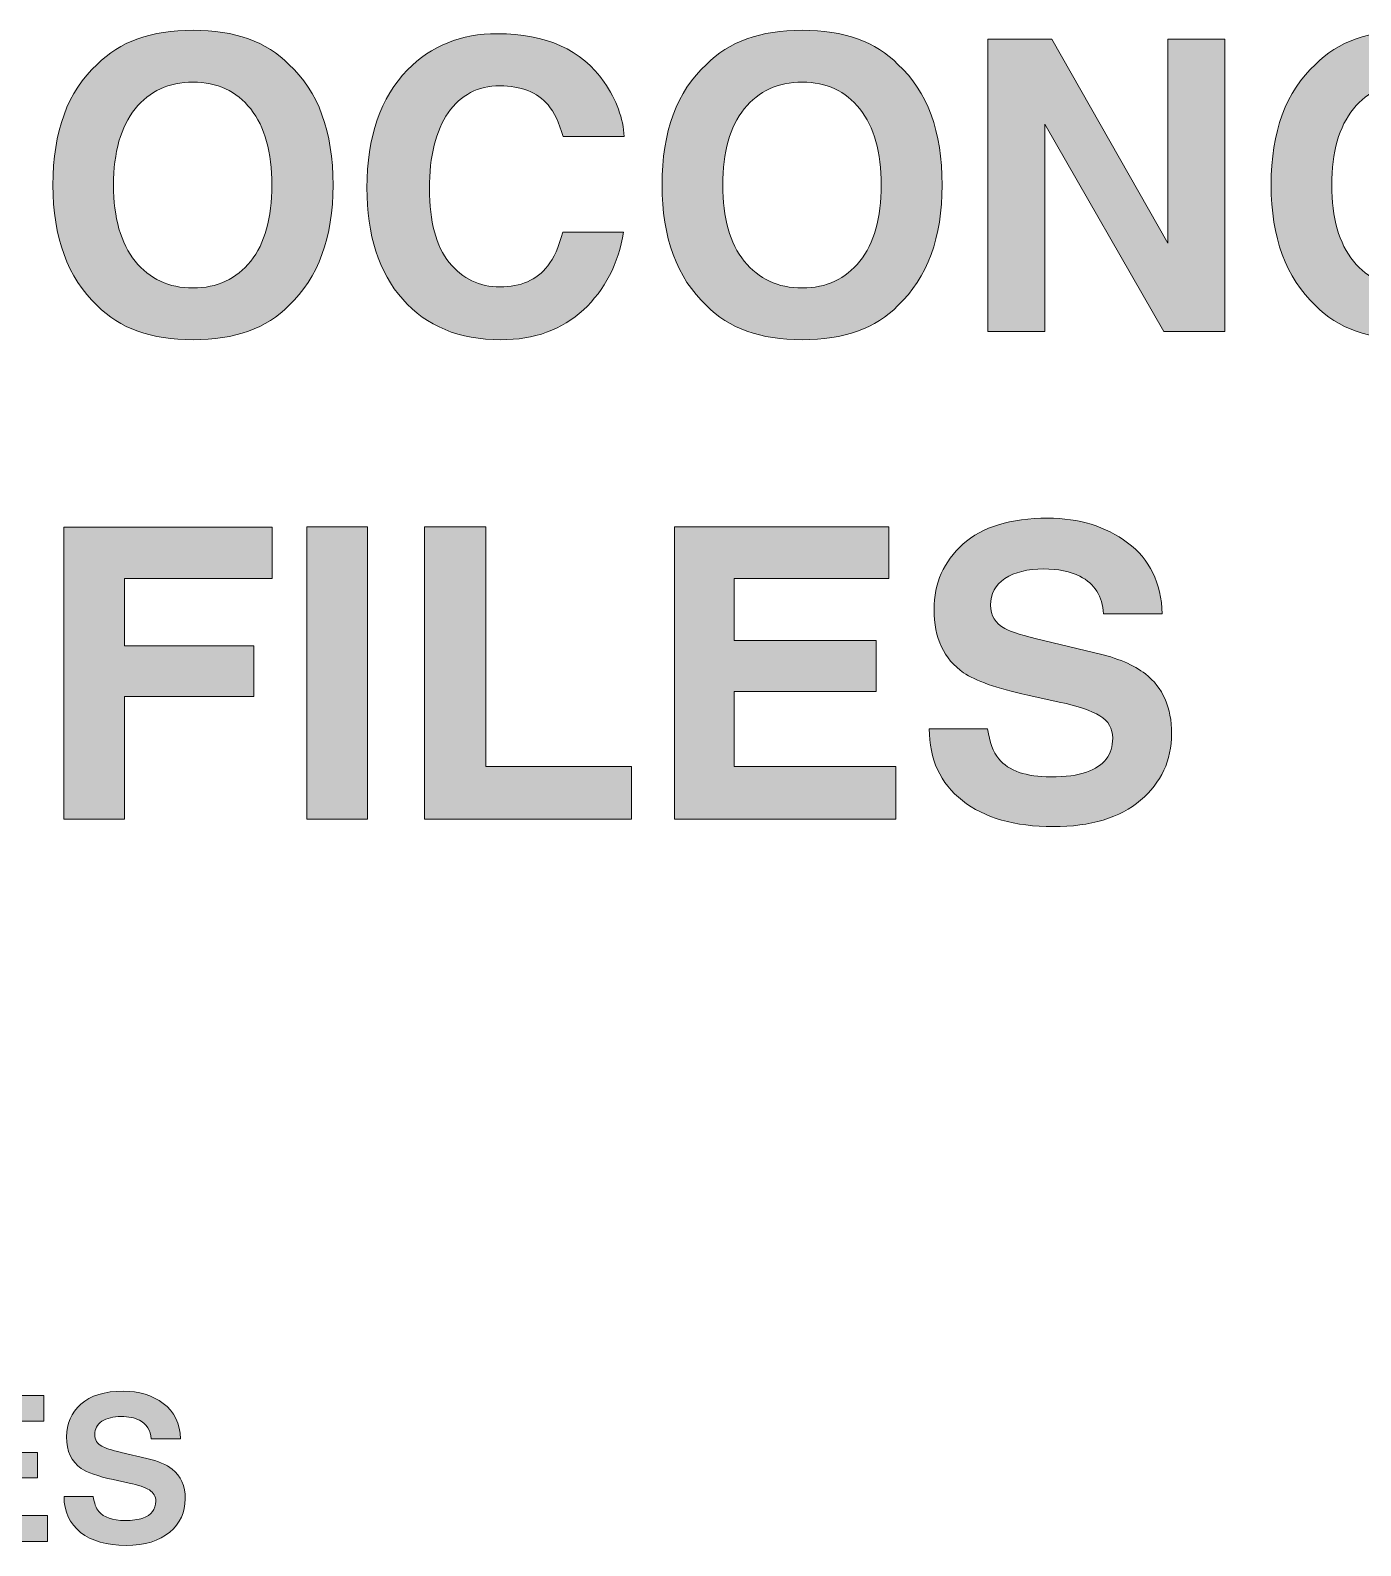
# Model space of a CAD drawing. Header units: millimetres. Extents: x 5 to 208, y 122 to 281.
# Drawn here: x 27 to 54.74, y 249.27 to 280.86 of the extents above; entities that cross this region are included whole.
import ezdxf

# ---------------------------------------------------------------- set-up
doc = ezdxf.new("R2010")
doc.units = ezdxf.units.MM
doc.header["$MEASUREMENT"] = 0
doc.layers.get('0').update_dxf_attribs({"lineweight": 0})

# ---------------------------------------------------------------- blocks, each defined once
blk = doc.blocks.new('Block_3')
h = blk.add_hatch(color=7)
h.dxf.hatch_style = 2
edge = h.paths.add_edge_path()
edge.add_spline(control_points=[(8.238, 250.701), (8.238, 250.701), (8.238, 249.889), (8.238, 249.889), (8.238, 249.889), (8.978, 249.889), (8.978, 249.889), (9.11, 249.889), (9.213, 249.907), (9.286, 249.942), (9.42, 250.009), (9.486, 250.135), (9.486, 250.323), (9.486, 250.481), (9.422, 250.59), (9.292, 250.649), (9.22, 250.682), (9.119, 250.7), (8.988, 250.701), (8.988, 250.701), (8.238, 250.701), (8.238, 250.701)], knot_values=[0, 0, 0, 0, 1, 1, 1, 2, 2, 2, 3, 3, 3, 4, 4, 4, 5, 5, 5, 6, 6, 6, 7, 7, 7, 7], degree=3, periodic=0)
edge = h.paths.add_edge_path()
edge.add_spline(control_points=[(8.238, 251.877), (8.238, 251.877), (8.238, 251.205), (8.238, 251.205), (8.238, 251.205), (8.978, 251.205), (8.978, 251.205), (9.111, 251.205), (9.218, 251.23), (9.301, 251.281), (9.383, 251.331), (9.424, 251.42), (9.424, 251.548), (9.424, 251.69), (9.37, 251.784), (9.261, 251.83), (9.167, 251.861), (9.047, 251.877), (8.901, 251.877), (8.901, 251.877), (8.238, 251.877), (8.238, 251.877)], knot_values=[0, 0, 0, 0, 1, 1, 1, 2, 2, 2, 3, 3, 3, 4, 4, 4, 5, 5, 5, 6, 6, 6, 7, 7, 7, 7], degree=3, periodic=0)
edge = h.paths.add_edge_path()
edge.add_spline(control_points=[(9.892, 252.082), (9.985, 251.952), (10.032, 251.797), (10.032, 251.617), (10.032, 251.431), (9.985, 251.281), (9.891, 251.168), (9.839, 251.105), (9.761, 251.047), (9.659, 250.994), (9.814, 250.938), (9.932, 250.848), (10.011, 250.726), (10.09, 250.603), (10.129, 250.454), (10.129, 250.279), (10.129, 250.099), (10.084, 249.937), (9.994, 249.794), (9.936, 249.698), (9.864, 249.619), (9.778, 249.554), (9.681, 249.479), (9.566, 249.428), (9.434, 249.401), (9.301, 249.373), (9.158, 249.359), (9.003, 249.359), (9.003, 249.359), (7.63, 249.359), (7.63, 249.359), (7.63, 249.359), (7.63, 252.406), (7.63, 252.406), (7.63, 252.406), (9.103, 252.406), (9.103, 252.406), (9.474, 252.401), (9.737, 252.293), (9.892, 252.082)], knot_values=[0, 0, 0, 0, 1, 1, 1, 2, 2, 2, 3, 3, 3, 4, 4, 4, 5, 5, 5, 6, 6, 6, 7, 7, 7, 8, 8, 8, 9, 9, 9, 10, 10, 10, 11, 11, 11, 12, 12, 12, 13, 13, 13, 13], degree=3, periodic=0)
h = blk.add_hatch(color=7)
h.dxf.hatch_style = 2
edge = h.paths.add_edge_path()
edge.add_spline(control_points=[(12.625, 250.093), (12.773, 250.279), (12.847, 250.544), (12.847, 250.887), (12.847, 251.229), (12.773, 251.493), (12.625, 251.68), (12.477, 251.866), (12.277, 251.96), (12.025, 251.96), (11.773, 251.96), (11.571, 251.867), (11.421, 251.681), (11.271, 251.495), (11.196, 251.23), (11.196, 250.887), (11.196, 250.544), (11.271, 250.279), (11.421, 250.093), (11.571, 249.907), (11.773, 249.814), (12.025, 249.814), (12.277, 249.814), (12.477, 249.907), (12.625, 250.093)], knot_values=[0, 0, 0, 0, 1, 1, 1, 2, 2, 2, 3, 3, 3, 4, 4, 4, 5, 5, 5, 6, 6, 6, 7, 7, 7, 8, 8, 8, 8], degree=3, periodic=0)
edge = h.paths.add_edge_path()
edge.add_spline(control_points=[(13.023, 249.63), (12.793, 249.393), (12.46, 249.275), (12.025, 249.275), (11.589, 249.275), (11.257, 249.393), (11.026, 249.63), (10.718, 249.921), (10.563, 250.34), (10.563, 250.887), (10.563, 251.445), (10.718, 251.864), (11.026, 252.144), (11.257, 252.381), (11.589, 252.499), (12.025, 252.499), (12.46, 252.499), (12.793, 252.381), (13.023, 252.144), (13.33, 251.864), (13.484, 251.445), (13.484, 250.887), (13.484, 250.34), (13.33, 249.921), (13.023, 249.63)], knot_values=[0, 0, 0, 0, 1, 1, 1, 2, 2, 2, 3, 3, 3, 4, 4, 4, 5, 5, 5, 6, 6, 6, 7, 7, 7, 8, 8, 8, 8], degree=3, periodic=0)
h = blk.add_hatch(color=7)
h.dxf.hatch_style = 2
edge = h.paths.add_edge_path()
edge.add_spline(control_points=[(14.457, 249.359), (14.457, 249.359), (13.717, 249.359), (13.717, 249.359), (13.717, 249.359), (14.696, 250.912), (14.696, 250.912), (14.696, 250.912), (13.764, 252.406), (13.764, 252.406), (13.764, 252.406), (14.525, 252.406), (14.525, 252.406), (14.525, 252.406), (15.068, 251.414), (15.068, 251.414), (15.068, 251.414), (15.627, 252.406), (15.627, 252.406), (15.627, 252.406), (16.362, 252.406), (16.362, 252.406), (16.362, 252.406), (15.43, 250.937), (15.43, 250.937), (15.43, 250.937), (16.42, 249.359), (16.42, 249.359), (16.42, 249.359), (15.647, 249.359), (15.647, 249.359), (15.647, 249.359), (15.068, 250.398), (15.068, 250.398), (15.068, 250.398), (14.457, 249.359), (14.457, 249.359)], knot_values=[0, 0, 0, 0, 1, 1, 1, 2, 2, 2, 3, 3, 3, 4, 4, 4, 5, 5, 5, 6, 6, 6, 7, 7, 7, 8, 8, 8, 9, 9, 9, 10, 10, 10, 11, 11, 11, 12, 12, 12, 12], degree=3, periodic=0)
h = blk.add_hatch(color=7)
h.dxf.hatch_style = 2
edge = h.paths.add_edge_path()
edge.add_spline(control_points=[(18.429, 250.3), (18.448, 250.161), (18.487, 250.057), (18.545, 249.988), (18.65, 249.862), (18.831, 249.8), (19.087, 249.8), (19.24, 249.8), (19.365, 249.816), (19.46, 249.849), (19.642, 249.913), (19.733, 250.031), (19.733, 250.203), (19.733, 250.303), (19.688, 250.381), (19.599, 250.436), (19.51, 250.49), (19.37, 250.538), (19.176, 250.579), (19.176, 250.579), (18.847, 250.651), (18.847, 250.651), (18.522, 250.723), (18.3, 250.801), (18.178, 250.885), (17.973, 251.026), (17.87, 251.245), (17.87, 251.544), (17.87, 251.817), (17.971, 252.044), (18.172, 252.224), (18.373, 252.405), (18.668, 252.495), (19.057, 252.495), (19.382, 252.495), (19.659, 252.41), (19.889, 252.24), (20.118, 252.07), (20.238, 251.823), (20.25, 251.499), (20.25, 251.499), (19.638, 251.499), (19.638, 251.499), (19.626, 251.682), (19.545, 251.812), (19.392, 251.89), (19.29, 251.941), (19.164, 251.966), (19.013, 251.966), (18.845, 251.966), (18.71, 251.933), (18.61, 251.867), (18.51, 251.801), (18.46, 251.708), (18.46, 251.59), (18.46, 251.481), (18.509, 251.4), (18.608, 251.346), (18.671, 251.31), (18.806, 251.268), (19.013, 251.22), (19.013, 251.22), (19.547, 251.094), (19.547, 251.094), (19.782, 251.039), (19.957, 250.965), (20.074, 250.873), (20.256, 250.729), (20.347, 250.522), (20.347, 250.25), (20.347, 249.972), (20.239, 249.741), (20.024, 249.557), (19.809, 249.373), (19.505, 249.281), (19.112, 249.281), (18.711, 249.281), (18.395, 249.372), (18.165, 249.553), (17.936, 249.734), (17.821, 249.983), (17.821, 250.3), (17.821, 250.3), (18.429, 250.3), (18.429, 250.3)], knot_values=[0, 0, 0, 0, 1, 1, 1, 2, 2, 2, 3, 3, 3, 4, 4, 4, 5, 5, 5, 6, 6, 6, 7, 7, 7, 8, 8, 8, 9, 9, 9, 10, 10, 10, 11, 11, 11, 12, 12, 12, 13, 13, 13, 14, 14, 14, 15, 15, 15, 16, 16, 16, 17, 17, 17, 18, 18, 18, 19, 19, 19, 20, 20, 20, 21, 21, 21, 22, 22, 22, 23, 23, 23, 24, 24, 24, 25, 25, 25, 26, 26, 26, 27, 27, 27, 28, 28, 28, 28], degree=3, periodic=0)
h = blk.add_hatch(color=7)
h.dxf.hatch_style = 2
edge = h.paths.add_edge_path()
edge.add_spline(control_points=[(21.374, 249.359), (21.374, 249.359), (20.742, 249.359), (20.742, 249.359), (20.742, 249.359), (20.742, 252.406), (20.742, 252.406), (20.742, 252.406), (21.374, 252.406), (21.374, 252.406), (21.374, 252.406), (21.374, 249.359), (21.374, 249.359)], knot_values=[0, 0, 0, 0, 1, 1, 1, 2, 2, 2, 3, 3, 3, 4, 4, 4, 4], degree=3, periodic=0)
h = blk.add_hatch(color=7)
h.dxf.hatch_style = 2
edge = h.paths.add_edge_path()
edge.add_spline(control_points=[(22.587, 251.877), (22.587, 251.877), (22.587, 249.889), (22.587, 249.889), (22.587, 249.889), (23.175, 249.889), (23.175, 249.889), (23.476, 249.889), (23.686, 250.037), (23.805, 250.333), (23.87, 250.496), (23.902, 250.689), (23.902, 250.914), (23.902, 251.224), (23.853, 251.462), (23.756, 251.628), (23.659, 251.794), (23.465, 251.877), (23.175, 251.877), (23.175, 251.877), (22.587, 251.877), (22.587, 251.877)], knot_values=[0, 0, 0, 0, 1, 1, 1, 2, 2, 2, 3, 3, 3, 4, 4, 4, 5, 5, 5, 6, 6, 6, 7, 7, 7, 7], degree=3, periodic=0)
edge = h.paths.add_edge_path()
edge.add_spline(control_points=[(23.755, 252.34), (23.968, 252.27), (24.142, 252.141), (24.274, 251.954), (24.38, 251.802), (24.452, 251.638), (24.491, 251.462), (24.53, 251.285), (24.549, 251.117), (24.549, 250.957), (24.549, 250.552), (24.468, 250.209), (24.305, 249.928), (24.084, 249.549), (23.744, 249.359), (23.283, 249.359), (23.283, 249.359), (21.969, 249.359), (21.969, 249.359), (21.969, 249.359), (21.969, 252.406), (21.969, 252.406), (21.969, 252.406), (23.283, 252.406), (23.283, 252.406), (23.472, 252.404), (23.629, 252.381), (23.755, 252.34)], knot_values=[0, 0, 0, 0, 1, 1, 1, 2, 2, 2, 3, 3, 3, 4, 4, 4, 5, 5, 5, 6, 6, 6, 7, 7, 7, 8, 8, 8, 9, 9, 9, 9], degree=3, periodic=0)
h = blk.add_hatch(color=7)
h.dxf.hatch_style = 2
edge = h.paths.add_edge_path()
edge.add_spline(control_points=[(27.28, 251.867), (27.28, 251.867), (25.667, 251.867), (25.667, 251.867), (25.667, 251.867), (25.667, 251.22), (25.667, 251.22), (25.667, 251.22), (27.147, 251.22), (27.147, 251.22), (27.147, 251.22), (27.147, 250.691), (27.147, 250.691), (27.147, 250.691), (25.667, 250.691), (25.667, 250.691), (25.667, 250.691), (25.667, 249.907), (25.667, 249.907), (25.667, 249.907), (27.354, 249.907), (27.354, 249.907), (27.354, 249.907), (27.354, 249.359), (27.354, 249.359), (27.354, 249.359), (25.045, 249.359), (25.045, 249.359), (25.045, 249.359), (25.045, 252.406), (25.045, 252.406), (25.045, 252.406), (27.28, 252.406), (27.28, 252.406), (27.28, 252.406), (27.28, 251.867), (27.28, 251.867)], knot_values=[0, 0, 0, 0, 1, 1, 1, 2, 2, 2, 3, 3, 3, 4, 4, 4, 5, 5, 5, 6, 6, 6, 7, 7, 7, 8, 8, 8, 9, 9, 9, 10, 10, 10, 11, 11, 11, 12, 12, 12, 12], degree=3, periodic=0)
h = blk.add_hatch(color=7)
h.dxf.hatch_style = 2
edge = h.paths.add_edge_path()
edge.add_spline(control_points=[(28.309, 250.3), (28.329, 250.161), (28.367, 250.057), (28.425, 249.988), (28.531, 249.862), (28.711, 249.8), (28.968, 249.8), (29.121, 249.8), (29.245, 249.816), (29.341, 249.849), (29.523, 249.913), (29.613, 250.031), (29.613, 250.203), (29.613, 250.303), (29.569, 250.381), (29.48, 250.436), (29.391, 250.49), (29.25, 250.538), (29.057, 250.579), (29.057, 250.579), (28.727, 250.651), (28.727, 250.651), (28.403, 250.723), (28.18, 250.801), (28.059, 250.885), (27.854, 251.026), (27.751, 251.245), (27.751, 251.544), (27.751, 251.817), (27.851, 252.044), (28.052, 252.224), (28.253, 252.405), (28.548, 252.495), (28.937, 252.495), (29.262, 252.495), (29.54, 252.41), (29.769, 252.24), (29.999, 252.07), (30.119, 251.823), (30.13, 251.499), (30.13, 251.499), (29.518, 251.499), (29.518, 251.499), (29.507, 251.682), (29.425, 251.812), (29.272, 251.89), (29.171, 251.941), (29.044, 251.966), (28.893, 251.966), (28.725, 251.966), (28.591, 251.933), (28.49, 251.867), (28.39, 251.801), (28.34, 251.708), (28.34, 251.59), (28.34, 251.481), (28.389, 251.4), (28.488, 251.346), (28.552, 251.31), (28.687, 251.268), (28.893, 251.22), (28.893, 251.22), (29.428, 251.094), (29.428, 251.094), (29.662, 251.039), (29.838, 250.965), (29.955, 250.873), (30.136, 250.729), (30.227, 250.522), (30.227, 250.25), (30.227, 249.972), (30.12, 249.741), (29.904, 249.557), (29.689, 249.373), (29.385, 249.281), (28.993, 249.281), (28.591, 249.281), (28.276, 249.372), (28.046, 249.553), (27.816, 249.734), (27.701, 249.983), (27.701, 250.3), (27.701, 250.3), (28.309, 250.3), (28.309, 250.3)], knot_values=[0, 0, 0, 0, 1, 1, 1, 2, 2, 2, 3, 3, 3, 4, 4, 4, 5, 5, 5, 6, 6, 6, 7, 7, 7, 8, 8, 8, 9, 9, 9, 10, 10, 10, 11, 11, 11, 12, 12, 12, 13, 13, 13, 14, 14, 14, 15, 15, 15, 16, 16, 16, 17, 17, 17, 18, 18, 18, 19, 19, 19, 20, 20, 20, 21, 21, 21, 22, 22, 22, 23, 23, 23, 24, 24, 24, 25, 25, 25, 26, 26, 26, 27, 27, 27, 28, 28, 28, 28], degree=3, periodic=0)
for points, knots in [([(9.892, 252.082), (9.985, 251.952), (10.032, 251.797), (10.032, 251.617), (10.032, 251.431), (9.985, 251.281), (9.891, 251.168), (9.839, 251.105), (9.761, 251.047), (9.659, 250.994), (9.814, 250.938), (9.932, 250.848), (10.011, 250.726), (10.09, 250.603), (10.129, 250.454), (10.129, 250.279), (10.129, 250.099), (10.084, 249.937), (9.994, 249.794), (9.936, 249.698), (9.864, 249.619), (9.778, 249.554), (9.681, 249.479), (9.566, 249.428), (9.434, 249.401), (9.301, 249.373), (9.158, 249.359), (9.003, 249.359), (9.003, 249.359), (7.63, 249.359), (7.63, 249.359), (7.63, 249.359), (7.63, 252.406), (7.63, 252.406), (7.63, 252.406), (9.103, 252.406), (9.103, 252.406), (9.474, 252.401), (9.737, 252.293), (9.892, 252.082)], [0, 0, 0, 0, 1, 1, 1, 2, 2, 2, 3, 3, 3, 4, 4, 4, 5, 5, 5, 6, 6, 6, 7, 7, 7, 8, 8, 8, 9, 9, 9, 10, 10, 10, 11, 11, 11, 12, 12, 12, 13, 13, 13, 13]), ([(13.023, 249.63), (12.793, 249.393), (12.46, 249.275), (12.025, 249.275), (11.589, 249.275), (11.257, 249.393), (11.026, 249.63), (10.718, 249.921), (10.563, 250.34), (10.563, 250.887), (10.563, 251.445), (10.718, 251.864), (11.026, 252.144), (11.257, 252.381), (11.589, 252.499), (12.025, 252.499), (12.46, 252.499), (12.793, 252.381), (13.023, 252.144), (13.33, 251.864), (13.484, 251.445), (13.484, 250.887), (13.484, 250.34), (13.33, 249.921), (13.023, 249.63)], [0, 0, 0, 0, 1, 1, 1, 2, 2, 2, 3, 3, 3, 4, 4, 4, 5, 5, 5, 6, 6, 6, 7, 7, 7, 8, 8, 8, 8]), ([(14.457, 249.359), (14.457, 249.359), (13.717, 249.359), (13.717, 249.359), (13.717, 249.359), (14.696, 250.912), (14.696, 250.912), (14.696, 250.912), (13.764, 252.406), (13.764, 252.406), (13.764, 252.406), (14.525, 252.406), (14.525, 252.406), (14.525, 252.406), (15.068, 251.414), (15.068, 251.414), (15.068, 251.414), (15.627, 252.406), (15.627, 252.406), (15.627, 252.406), (16.362, 252.406), (16.362, 252.406), (16.362, 252.406), (15.43, 250.937), (15.43, 250.937), (15.43, 250.937), (16.42, 249.359), (16.42, 249.359), (16.42, 249.359), (15.647, 249.359), (15.647, 249.359), (15.647, 249.359), (15.068, 250.398), (15.068, 250.398), (15.068, 250.398), (14.457, 249.359), (14.457, 249.359)], [0, 0, 0, 0, 1, 1, 1, 2, 2, 2, 3, 3, 3, 4, 4, 4, 5, 5, 5, 6, 6, 6, 7, 7, 7, 8, 8, 8, 9, 9, 9, 10, 10, 10, 11, 11, 11, 12, 12, 12, 12]), ([(18.429, 250.3), (18.448, 250.161), (18.487, 250.057), (18.545, 249.988), (18.65, 249.862), (18.831, 249.8), (19.087, 249.8), (19.24, 249.8), (19.365, 249.816), (19.46, 249.849), (19.642, 249.913), (19.733, 250.031), (19.733, 250.203), (19.733, 250.303), (19.688, 250.381), (19.599, 250.436), (19.51, 250.49), (19.37, 250.538), (19.176, 250.579), (19.176, 250.579), (18.847, 250.651), (18.847, 250.651), (18.522, 250.723), (18.3, 250.801), (18.178, 250.885), (17.973, 251.026), (17.87, 251.245), (17.87, 251.544), (17.87, 251.817), (17.971, 252.044), (18.172, 252.224), (18.373, 252.405), (18.668, 252.495), (19.057, 252.495), (19.382, 252.495), (19.659, 252.41), (19.889, 252.24), (20.118, 252.07), (20.238, 251.823), (20.25, 251.499), (20.25, 251.499), (19.638, 251.499), (19.638, 251.499), (19.626, 251.682), (19.545, 251.812), (19.392, 251.89), (19.29, 251.941), (19.164, 251.966), (19.013, 251.966), (18.845, 251.966), (18.71, 251.933), (18.61, 251.867), (18.51, 251.801), (18.46, 251.708), (18.46, 251.59), (18.46, 251.481), (18.509, 251.4), (18.608, 251.346), (18.671, 251.31), (18.806, 251.268), (19.013, 251.22), (19.013, 251.22), (19.547, 251.094), (19.547, 251.094), (19.782, 251.039), (19.957, 250.965), (20.074, 250.873), (20.256, 250.729), (20.347, 250.522), (20.347, 250.25), (20.347, 249.972), (20.239, 249.741), (20.024, 249.557), (19.809, 249.373), (19.505, 249.281), (19.112, 249.281), (18.711, 249.281), (18.395, 249.372), (18.165, 249.553), (17.936, 249.734), (17.821, 249.983), (17.821, 250.3), (17.821, 250.3), (18.429, 250.3), (18.429, 250.3)], [0, 0, 0, 0, 1, 1, 1, 2, 2, 2, 3, 3, 3, 4, 4, 4, 5, 5, 5, 6, 6, 6, 7, 7, 7, 8, 8, 8, 9, 9, 9, 10, 10, 10, 11, 11, 11, 12, 12, 12, 13, 13, 13, 14, 14, 14, 15, 15, 15, 16, 16, 16, 17, 17, 17, 18, 18, 18, 19, 19, 19, 20, 20, 20, 21, 21, 21, 22, 22, 22, 23, 23, 23, 24, 24, 24, 25, 25, 25, 26, 26, 26, 27, 27, 27, 28, 28, 28, 28]), ([(21.374, 249.359), (21.374, 249.359), (20.742, 249.359), (20.742, 249.359), (20.742, 249.359), (20.742, 252.406), (20.742, 252.406), (20.742, 252.406), (21.374, 252.406), (21.374, 252.406), (21.374, 252.406), (21.374, 249.359), (21.374, 249.359)], [0, 0, 0, 0, 1, 1, 1, 2, 2, 2, 3, 3, 3, 4, 4, 4, 4]), ([(23.755, 252.34), (23.968, 252.27), (24.142, 252.141), (24.274, 251.954), (24.38, 251.802), (24.452, 251.638), (24.491, 251.462), (24.53, 251.285), (24.549, 251.117), (24.549, 250.957), (24.549, 250.552), (24.468, 250.209), (24.305, 249.928), (24.084, 249.549), (23.744, 249.359), (23.283, 249.359), (23.283, 249.359), (21.969, 249.359), (21.969, 249.359), (21.969, 249.359), (21.969, 252.406), (21.969, 252.406), (21.969, 252.406), (23.283, 252.406), (23.283, 252.406), (23.472, 252.404), (23.629, 252.381), (23.755, 252.34)], [0, 0, 0, 0, 1, 1, 1, 2, 2, 2, 3, 3, 3, 4, 4, 4, 5, 5, 5, 6, 6, 6, 7, 7, 7, 8, 8, 8, 9, 9, 9, 9]), ([(27.28, 251.867), (27.28, 251.867), (25.667, 251.867), (25.667, 251.867), (25.667, 251.867), (25.667, 251.22), (25.667, 251.22), (25.667, 251.22), (27.147, 251.22), (27.147, 251.22), (27.147, 251.22), (27.147, 250.691), (27.147, 250.691), (27.147, 250.691), (25.667, 250.691), (25.667, 250.691), (25.667, 250.691), (25.667, 249.907), (25.667, 249.907), (25.667, 249.907), (27.354, 249.907), (27.354, 249.907), (27.354, 249.907), (27.354, 249.359), (27.354, 249.359), (27.354, 249.359), (25.045, 249.359), (25.045, 249.359), (25.045, 249.359), (25.045, 252.406), (25.045, 252.406), (25.045, 252.406), (27.28, 252.406), (27.28, 252.406), (27.28, 252.406), (27.28, 251.867), (27.28, 251.867)], [0, 0, 0, 0, 1, 1, 1, 2, 2, 2, 3, 3, 3, 4, 4, 4, 5, 5, 5, 6, 6, 6, 7, 7, 7, 8, 8, 8, 9, 9, 9, 10, 10, 10, 11, 11, 11, 12, 12, 12, 12]), ([(28.309, 250.3), (28.329, 250.161), (28.367, 250.057), (28.425, 249.988), (28.531, 249.862), (28.711, 249.8), (28.968, 249.8), (29.121, 249.8), (29.245, 249.816), (29.341, 249.849), (29.523, 249.913), (29.613, 250.031), (29.613, 250.203), (29.613, 250.303), (29.569, 250.381), (29.48, 250.436), (29.391, 250.49), (29.25, 250.538), (29.057, 250.579), (29.057, 250.579), (28.727, 250.651), (28.727, 250.651), (28.403, 250.723), (28.18, 250.801), (28.059, 250.885), (27.854, 251.026), (27.751, 251.245), (27.751, 251.544), (27.751, 251.817), (27.851, 252.044), (28.052, 252.224), (28.253, 252.405), (28.548, 252.495), (28.937, 252.495), (29.262, 252.495), (29.54, 252.41), (29.769, 252.24), (29.999, 252.07), (30.119, 251.823), (30.13, 251.499), (30.13, 251.499), (29.518, 251.499), (29.518, 251.499), (29.507, 251.682), (29.425, 251.812), (29.272, 251.89), (29.171, 251.941), (29.044, 251.966), (28.893, 251.966), (28.725, 251.966), (28.591, 251.933), (28.49, 251.867), (28.39, 251.801), (28.34, 251.708), (28.34, 251.59), (28.34, 251.481), (28.389, 251.4), (28.488, 251.346), (28.552, 251.31), (28.687, 251.268), (28.893, 251.22), (28.893, 251.22), (29.428, 251.094), (29.428, 251.094), (29.662, 251.039), (29.838, 250.965), (29.955, 250.873), (30.136, 250.729), (30.227, 250.522), (30.227, 250.25), (30.227, 249.972), (30.12, 249.741), (29.904, 249.557), (29.689, 249.373), (29.385, 249.281), (28.993, 249.281), (28.591, 249.281), (28.276, 249.372), (28.046, 249.553), (27.816, 249.734), (27.701, 249.983), (27.701, 250.3), (27.701, 250.3), (28.309, 250.3), (28.309, 250.3)], [0, 0, 0, 0, 1, 1, 1, 2, 2, 2, 3, 3, 3, 4, 4, 4, 5, 5, 5, 6, 6, 6, 7, 7, 7, 8, 8, 8, 9, 9, 9, 10, 10, 10, 11, 11, 11, 12, 12, 12, 13, 13, 13, 14, 14, 14, 15, 15, 15, 16, 16, 16, 17, 17, 17, 18, 18, 18, 19, 19, 19, 20, 20, 20, 21, 21, 21, 22, 22, 22, 23, 23, 23, 24, 24, 24, 25, 25, 25, 26, 26, 26, 27, 27, 27, 28, 28, 28, 28]), ([(8.238, 251.877), (8.238, 251.877), (8.238, 251.205), (8.238, 251.205), (8.238, 251.205), (8.978, 251.205), (8.978, 251.205), (9.111, 251.205), (9.218, 251.23), (9.301, 251.281), (9.383, 251.331), (9.424, 251.42), (9.424, 251.548), (9.424, 251.69), (9.37, 251.784), (9.261, 251.83), (9.167, 251.861), (9.047, 251.877), (8.901, 251.877), (8.901, 251.877), (8.238, 251.877), (8.238, 251.877)], [0, 0, 0, 0, 1, 1, 1, 2, 2, 2, 3, 3, 3, 4, 4, 4, 5, 5, 5, 6, 6, 6, 7, 7, 7, 7]), ([(12.625, 250.093), (12.773, 250.279), (12.847, 250.544), (12.847, 250.887), (12.847, 251.229), (12.773, 251.493), (12.625, 251.68), (12.477, 251.866), (12.277, 251.96), (12.025, 251.96), (11.773, 251.96), (11.571, 251.867), (11.421, 251.681), (11.271, 251.495), (11.196, 251.23), (11.196, 250.887), (11.196, 250.544), (11.271, 250.279), (11.421, 250.093), (11.571, 249.907), (11.773, 249.814), (12.025, 249.814), (12.277, 249.814), (12.477, 249.907), (12.625, 250.093)], [0, 0, 0, 0, 1, 1, 1, 2, 2, 2, 3, 3, 3, 4, 4, 4, 5, 5, 5, 6, 6, 6, 7, 7, 7, 8, 8, 8, 8]), ([(22.587, 251.877), (22.587, 251.877), (22.587, 249.889), (22.587, 249.889), (22.587, 249.889), (23.175, 249.889), (23.175, 249.889), (23.476, 249.889), (23.686, 250.037), (23.805, 250.333), (23.87, 250.496), (23.902, 250.689), (23.902, 250.914), (23.902, 251.224), (23.853, 251.462), (23.756, 251.628), (23.659, 251.794), (23.465, 251.877), (23.175, 251.877), (23.175, 251.877), (22.587, 251.877), (22.587, 251.877)], [0, 0, 0, 0, 1, 1, 1, 2, 2, 2, 3, 3, 3, 4, 4, 4, 5, 5, 5, 6, 6, 6, 7, 7, 7, 7]), ([(8.238, 250.701), (8.238, 250.701), (8.238, 249.889), (8.238, 249.889), (8.238, 249.889), (8.978, 249.889), (8.978, 249.889), (9.11, 249.889), (9.213, 249.907), (9.286, 249.942), (9.42, 250.009), (9.486, 250.135), (9.486, 250.323), (9.486, 250.481), (9.422, 250.59), (9.292, 250.649), (9.22, 250.682), (9.119, 250.7), (8.988, 250.701), (8.988, 250.701), (8.238, 250.701), (8.238, 250.701)], [0, 0, 0, 0, 1, 1, 1, 2, 2, 2, 3, 3, 3, 4, 4, 4, 5, 5, 5, 6, 6, 6, 7, 7, 7, 7])]:
    blk.add_open_spline(points, degree=3, knots=knots)
blk = doc.blocks.new('Block_2')
blk.add_blockref('Block_3', (0, 0))
blk = doc.blocks.new('Block_15')
h = blk.add_hatch(color=7)
h.dxf.hatch_style = 2
edge = h.paths.add_edge_path()
edge.add_spline(control_points=[(31.592, 276.045), (31.888, 276.417), (32.036, 276.946), (32.036, 277.633), (32.036, 278.316), (31.888, 278.845), (31.592, 279.218), (31.295, 279.592), (30.895, 279.778), (30.391, 279.778), (29.886, 279.778), (29.484, 279.592), (29.184, 279.22), (28.883, 278.848), (28.733, 278.319), (28.733, 277.633), (28.733, 276.946), (28.883, 276.417), (29.184, 276.045), (29.484, 275.673), (29.886, 275.487), (30.391, 275.487), (30.895, 275.487), (31.295, 275.673), (31.592, 276.045)], knot_values=[0, 0, 0, 0, 1, 1, 1, 2, 2, 2, 3, 3, 3, 4, 4, 4, 5, 5, 5, 6, 6, 6, 7, 7, 7, 8, 8, 8, 8], degree=3, periodic=0)
edge = h.paths.add_edge_path()
edge.add_spline(control_points=[(32.388, 275.119), (31.927, 274.645), (31.262, 274.408), (30.391, 274.408), (29.52, 274.408), (28.854, 274.645), (28.394, 275.119), (27.777, 275.701), (27.468, 276.539), (27.468, 277.633), (27.468, 278.749), (27.777, 279.587), (28.394, 280.146), (28.854, 280.62), (29.52, 280.857), (30.391, 280.857), (31.262, 280.857), (31.927, 280.62), (32.388, 280.146), (33.002, 279.587), (33.309, 278.749), (33.309, 277.633), (33.309, 276.539), (33.002, 275.701), (32.388, 275.119)], knot_values=[0, 0, 0, 0, 1, 1, 1, 2, 2, 2, 3, 3, 3, 4, 4, 4, 5, 5, 5, 6, 6, 6, 7, 7, 7, 8, 8, 8, 8], degree=3, periodic=0)
h = blk.add_hatch(color=7)
h.dxf.hatch_style = 2
edge = h.paths.add_edge_path()
edge.add_spline(control_points=[(34.863, 280.035), (35.354, 280.536), (35.978, 280.787), (36.736, 280.787), (37.75, 280.787), (38.492, 280.451), (38.961, 279.778), (39.22, 279.401), (39.359, 279.022), (39.378, 278.641), (39.378, 278.641), (38.105, 278.641), (38.105, 278.641), (38.024, 278.934), (37.92, 279.154), (37.793, 279.303), (37.566, 279.567), (37.23, 279.7), (36.785, 279.7), (36.331, 279.7), (35.973, 279.513), (35.711, 279.14), (35.45, 278.766), (35.319, 278.238), (35.319, 277.554), (35.319, 276.871), (35.457, 276.359), (35.733, 276.018), (36.01, 275.678), (36.361, 275.508), (36.787, 275.508), (37.223, 275.508), (37.556, 275.654), (37.785, 275.946), (37.912, 276.103), (38.017, 276.339), (38.101, 276.653), (38.101, 276.653), (39.366, 276.653), (39.366, 276.653), (39.257, 275.989), (38.978, 275.448), (38.529, 275.032), (38.081, 274.616), (37.506, 274.408), (36.806, 274.408), (35.939, 274.408), (35.257, 274.689), (34.761, 275.251), (34.264, 275.816), (34.016, 276.591), (34.016, 277.575), (34.016, 278.639), (34.299, 279.459), (34.863, 280.035)], knot_values=[0, 0, 0, 0, 1, 1, 1, 2, 2, 2, 3, 3, 3, 4, 4, 4, 5, 5, 5, 6, 6, 6, 7, 7, 7, 8, 8, 8, 9, 9, 9, 10, 10, 10, 11, 11, 11, 12, 12, 12, 13, 13, 13, 14, 14, 14, 15, 15, 15, 16, 16, 16, 17, 17, 17, 18, 18, 18, 18], degree=3, periodic=0)
h = blk.add_hatch(color=7)
h.dxf.hatch_style = 2
edge = h.paths.add_edge_path()
edge.add_spline(control_points=[(44.292, 276.045), (44.588, 276.417), (44.736, 276.946), (44.736, 277.633), (44.736, 278.316), (44.588, 278.845), (44.292, 279.218), (43.995, 279.592), (43.595, 279.778), (43.091, 279.778), (42.586, 279.778), (42.184, 279.592), (41.884, 279.22), (41.583, 278.848), (41.433, 278.319), (41.433, 277.633), (41.433, 276.946), (41.583, 276.417), (41.884, 276.045), (42.184, 275.673), (42.586, 275.487), (43.091, 275.487), (43.595, 275.487), (43.995, 275.673), (44.292, 276.045)], knot_values=[0, 0, 0, 0, 1, 1, 1, 2, 2, 2, 3, 3, 3, 4, 4, 4, 5, 5, 5, 6, 6, 6, 7, 7, 7, 8, 8, 8, 8], degree=3, periodic=0)
edge = h.paths.add_edge_path()
edge.add_spline(control_points=[(45.088, 275.119), (44.627, 274.645), (43.962, 274.408), (43.091, 274.408), (42.22, 274.408), (41.554, 274.645), (41.094, 275.119), (40.477, 275.701), (40.168, 276.539), (40.168, 277.633), (40.168, 278.749), (40.477, 279.587), (41.094, 280.146), (41.554, 280.62), (42.22, 280.857), (43.091, 280.857), (43.962, 280.857), (44.627, 280.62), (45.088, 280.146), (45.702, 279.587), (46.009, 278.749), (46.009, 277.633), (46.009, 276.539), (45.702, 275.701), (45.088, 275.119)], knot_values=[0, 0, 0, 0, 1, 1, 1, 2, 2, 2, 3, 3, 3, 4, 4, 4, 5, 5, 5, 6, 6, 6, 7, 7, 7, 8, 8, 8, 8], degree=3, periodic=0)
h = blk.add_hatch(color=7)
h.dxf.hatch_style = 2
edge = h.paths.add_edge_path()
edge.add_spline(control_points=[(56.992, 276.045), (57.288, 276.417), (57.436, 276.946), (57.436, 277.633), (57.436, 278.316), (57.288, 278.845), (56.992, 279.218), (56.695, 279.592), (56.295, 279.778), (55.791, 279.778), (55.286, 279.778), (54.884, 279.592), (54.584, 279.22), (54.283, 278.848), (54.133, 278.319), (54.133, 277.633), (54.133, 276.946), (54.283, 276.417), (54.584, 276.045), (54.884, 275.673), (55.286, 275.487), (55.791, 275.487), (56.295, 275.487), (56.695, 275.673), (56.992, 276.045)], knot_values=[0, 0, 0, 0, 1, 1, 1, 2, 2, 2, 3, 3, 3, 4, 4, 4, 5, 5, 5, 6, 6, 6, 7, 7, 7, 8, 8, 8, 8], degree=3, periodic=0)
edge = h.paths.add_edge_path()
edge.add_spline(control_points=[(57.788, 275.119), (57.327, 274.645), (56.662, 274.408), (55.791, 274.408), (54.92, 274.408), (54.254, 274.645), (53.794, 275.119), (53.177, 275.701), (52.868, 276.539), (52.868, 277.633), (52.868, 278.749), (53.177, 279.587), (53.794, 280.146), (54.254, 280.62), (54.92, 280.857), (55.791, 280.857), (56.662, 280.857), (57.327, 280.62), (57.788, 280.146), (58.402, 279.587), (58.709, 278.749), (58.709, 277.633), (58.709, 276.539), (58.402, 275.701), (57.788, 275.119)], knot_values=[0, 0, 0, 0, 1, 1, 1, 2, 2, 2, 3, 3, 3, 4, 4, 4, 5, 5, 5, 6, 6, 6, 7, 7, 7, 8, 8, 8, 8], degree=3, periodic=0)
h = blk.add_hatch(color=7)
h.dxf.hatch_style = 2
edge = h.paths.add_edge_path()
edge.add_spline(control_points=[(46.96, 280.671), (46.96, 280.671), (48.295, 280.671), (48.295, 280.671), (48.295, 280.671), (50.714, 276.422), (50.714, 276.422), (50.714, 276.422), (50.714, 280.671), (50.714, 280.671), (50.714, 280.671), (51.901, 280.671), (51.901, 280.671), (51.901, 280.671), (51.901, 274.578), (51.901, 274.578), (51.901, 274.578), (50.628, 274.578), (50.628, 274.578), (50.628, 274.578), (48.147, 278.901), (48.147, 278.901), (48.147, 278.901), (48.147, 274.578), (48.147, 274.578), (48.147, 274.578), (46.96, 274.578), (46.96, 274.578), (46.96, 274.578), (46.96, 280.671), (46.96, 280.671)], knot_values=[0, 0, 0, 0, 1, 1, 1, 2, 2, 2, 3, 3, 3, 4, 4, 4, 5, 5, 5, 6, 6, 6, 7, 7, 7, 8, 8, 8, 9, 9, 9, 10, 10, 10, 10], degree=3, periodic=0)
h = blk.add_hatch(color=7)
h.dxf.hatch_style = 2
edge = h.paths.add_edge_path()
edge.add_spline(control_points=[(46.956, 266.299), (46.996, 266.02), (47.073, 265.812), (47.188, 265.674), (47.399, 265.424), (47.761, 265.298), (48.273, 265.298), (48.58, 265.298), (48.829, 265.331), (49.02, 265.397), (49.383, 265.524), (49.565, 265.76), (49.565, 266.104), (49.565, 266.306), (49.476, 266.461), (49.298, 266.571), (49.12, 266.679), (48.838, 266.774), (48.452, 266.857), (48.452, 266.857), (47.792, 267.001), (47.792, 267.001), (47.144, 267.145), (46.698, 267.3), (46.456, 267.469), (46.045, 267.75), (45.84, 268.189), (45.84, 268.787), (45.84, 269.333), (46.041, 269.786), (46.442, 270.148), (46.844, 270.509), (47.434, 270.689), (48.213, 270.689), (48.863, 270.689), (49.417, 270.519), (49.876, 270.179), (50.335, 269.838), (50.576, 269.344), (50.598, 268.696), (50.598, 268.696), (49.375, 268.696), (49.375, 268.696), (49.352, 269.063), (49.188, 269.323), (48.883, 269.478), (48.68, 269.58), (48.427, 269.631), (48.124, 269.631), (47.788, 269.631), (47.52, 269.565), (47.319, 269.432), (47.118, 269.3), (47.018, 269.115), (47.018, 268.878), (47.018, 268.661), (47.117, 268.498), (47.315, 268.391), (47.442, 268.319), (47.712, 268.235), (48.124, 268.138), (48.124, 268.138), (49.194, 267.886), (49.194, 267.886), (49.662, 267.776), (50.014, 267.628), (50.248, 267.444), (50.611, 267.157), (50.793, 266.742), (50.793, 266.199), (50.793, 265.643), (50.577, 265.18), (50.147, 264.812), (49.717, 264.444), (49.109, 264.261), (48.323, 264.261), (47.521, 264.261), (46.89, 264.442), (46.43, 264.804), (45.97, 265.167), (45.741, 265.665), (45.741, 266.299), (45.741, 266.299), (46.956, 266.299), (46.956, 266.299)], knot_values=[0, 0, 0, 0, 1, 1, 1, 2, 2, 2, 3, 3, 3, 4, 4, 4, 5, 5, 5, 6, 6, 6, 7, 7, 7, 8, 8, 8, 9, 9, 9, 10, 10, 10, 11, 11, 11, 12, 12, 12, 13, 13, 13, 14, 14, 14, 15, 15, 15, 16, 16, 16, 17, 17, 17, 18, 18, 18, 19, 19, 19, 20, 20, 20, 21, 21, 21, 22, 22, 22, 23, 23, 23, 24, 24, 24, 25, 25, 25, 26, 26, 26, 27, 27, 27, 28, 28, 28, 28], degree=3, periodic=0)
h = blk.add_hatch(color=7)
h.dxf.hatch_style = 2
edge = h.paths.add_edge_path()
edge.add_spline(control_points=[(27.695, 270.503), (27.695, 270.503), (32.04, 270.503), (32.04, 270.503), (32.04, 270.503), (32.04, 269.432), (32.04, 269.432), (32.04, 269.432), (28.96, 269.432), (28.96, 269.432), (28.96, 269.432), (28.96, 268.031), (28.96, 268.031), (28.96, 268.031), (31.66, 268.031), (31.66, 268.031), (31.66, 268.031), (31.66, 266.973), (31.66, 266.973), (31.66, 266.973), (28.96, 266.973), (28.96, 266.973), (28.96, 266.973), (28.96, 264.418), (28.96, 264.418), (28.96, 264.418), (27.695, 264.418), (27.695, 264.418), (27.695, 264.418), (27.695, 270.503), (27.695, 270.503)], knot_values=[0, 0, 0, 0, 1, 1, 1, 2, 2, 2, 3, 3, 3, 4, 4, 4, 5, 5, 5, 6, 6, 6, 7, 7, 7, 8, 8, 8, 9, 9, 9, 10, 10, 10, 10], degree=3, periodic=0)
h = blk.add_hatch(color=7)
h.dxf.hatch_style = 2
edge = h.paths.add_edge_path()
edge.add_spline(control_points=[(34.029, 264.418), (34.029, 264.418), (32.764, 264.418), (32.764, 264.418), (32.764, 264.418), (32.764, 270.511), (32.764, 270.511), (32.764, 270.511), (34.029, 270.511), (34.029, 270.511), (34.029, 270.511), (34.029, 264.418), (34.029, 264.418)], knot_values=[0, 0, 0, 0, 1, 1, 1, 2, 2, 2, 3, 3, 3, 4, 4, 4, 4], degree=3, periodic=0)
h = blk.add_hatch(color=7)
h.dxf.hatch_style = 2
edge = h.paths.add_edge_path()
edge.add_spline(control_points=[(35.219, 270.511), (35.219, 270.511), (36.493, 270.511), (36.493, 270.511), (36.493, 270.511), (36.493, 265.513), (36.493, 265.513), (36.493, 265.513), (39.535, 265.513), (39.535, 265.513), (39.535, 265.513), (39.535, 264.418), (39.535, 264.418), (39.535, 264.418), (35.219, 264.418), (35.219, 264.418), (35.219, 264.418), (35.219, 270.511), (35.219, 270.511)], knot_values=[0, 0, 0, 0, 1, 1, 1, 2, 2, 2, 3, 3, 3, 4, 4, 4, 5, 5, 5, 6, 6, 6, 6], degree=3, periodic=0)
h = blk.add_hatch(color=7)
h.dxf.hatch_style = 2
edge = h.paths.add_edge_path()
edge.add_spline(control_points=[(44.897, 269.432), (44.897, 269.432), (41.673, 269.432), (41.673, 269.432), (41.673, 269.432), (41.673, 268.138), (41.673, 268.138), (41.673, 268.138), (44.633, 268.138), (44.633, 268.138), (44.633, 268.138), (44.633, 267.08), (44.633, 267.08), (44.633, 267.08), (41.673, 267.08), (41.673, 267.08), (41.673, 267.08), (41.673, 265.513), (41.673, 265.513), (41.673, 265.513), (45.046, 265.513), (45.046, 265.513), (45.046, 265.513), (45.046, 264.418), (45.046, 264.418), (45.046, 264.418), (40.428, 264.418), (40.428, 264.418), (40.428, 264.418), (40.428, 270.511), (40.428, 270.511), (40.428, 270.511), (44.897, 270.511), (44.897, 270.511), (44.897, 270.511), (44.897, 269.432), (44.897, 269.432)], knot_values=[0, 0, 0, 0, 1, 1, 1, 2, 2, 2, 3, 3, 3, 4, 4, 4, 5, 5, 5, 6, 6, 6, 7, 7, 7, 8, 8, 8, 9, 9, 9, 10, 10, 10, 11, 11, 11, 12, 12, 12, 12], degree=3, periodic=0)
for points, knots in [([(32.388, 275.119), (31.927, 274.645), (31.262, 274.408), (30.391, 274.408), (29.52, 274.408), (28.854, 274.645), (28.394, 275.119), (27.777, 275.701), (27.468, 276.539), (27.468, 277.633), (27.468, 278.749), (27.777, 279.587), (28.394, 280.146), (28.854, 280.62), (29.52, 280.857), (30.391, 280.857), (31.262, 280.857), (31.927, 280.62), (32.388, 280.146), (33.002, 279.587), (33.309, 278.749), (33.309, 277.633), (33.309, 276.539), (33.002, 275.701), (32.388, 275.119)], [0, 0, 0, 0, 1, 1, 1, 2, 2, 2, 3, 3, 3, 4, 4, 4, 5, 5, 5, 6, 6, 6, 7, 7, 7, 8, 8, 8, 8]), ([(34.863, 280.035), (35.354, 280.536), (35.978, 280.787), (36.736, 280.787), (37.75, 280.787), (38.492, 280.451), (38.961, 279.778), (39.22, 279.401), (39.359, 279.022), (39.378, 278.641), (39.378, 278.641), (38.105, 278.641), (38.105, 278.641), (38.024, 278.934), (37.92, 279.154), (37.793, 279.303), (37.566, 279.567), (37.23, 279.7), (36.785, 279.7), (36.331, 279.7), (35.973, 279.513), (35.711, 279.14), (35.45, 278.766), (35.319, 278.238), (35.319, 277.554), (35.319, 276.871), (35.457, 276.359), (35.733, 276.018), (36.01, 275.678), (36.361, 275.508), (36.787, 275.508), (37.223, 275.508), (37.556, 275.654), (37.785, 275.946), (37.912, 276.103), (38.017, 276.339), (38.101, 276.653), (38.101, 276.653), (39.366, 276.653), (39.366, 276.653), (39.257, 275.989), (38.978, 275.448), (38.529, 275.032), (38.081, 274.616), (37.506, 274.408), (36.806, 274.408), (35.939, 274.408), (35.257, 274.689), (34.761, 275.251), (34.264, 275.816), (34.016, 276.591), (34.016, 277.575), (34.016, 278.639), (34.299, 279.459), (34.863, 280.035)], [0, 0, 0, 0, 1, 1, 1, 2, 2, 2, 3, 3, 3, 4, 4, 4, 5, 5, 5, 6, 6, 6, 7, 7, 7, 8, 8, 8, 9, 9, 9, 10, 10, 10, 11, 11, 11, 12, 12, 12, 13, 13, 13, 14, 14, 14, 15, 15, 15, 16, 16, 16, 17, 17, 17, 18, 18, 18, 18]), ([(45.088, 275.119), (44.627, 274.645), (43.962, 274.408), (43.091, 274.408), (42.22, 274.408), (41.554, 274.645), (41.094, 275.119), (40.477, 275.701), (40.168, 276.539), (40.168, 277.633), (40.168, 278.749), (40.477, 279.587), (41.094, 280.146), (41.554, 280.62), (42.22, 280.857), (43.091, 280.857), (43.962, 280.857), (44.627, 280.62), (45.088, 280.146), (45.702, 279.587), (46.009, 278.749), (46.009, 277.633), (46.009, 276.539), (45.702, 275.701), (45.088, 275.119)], [0, 0, 0, 0, 1, 1, 1, 2, 2, 2, 3, 3, 3, 4, 4, 4, 5, 5, 5, 6, 6, 6, 7, 7, 7, 8, 8, 8, 8]), ([(57.788, 275.119), (57.327, 274.645), (56.662, 274.408), (55.791, 274.408), (54.92, 274.408), (54.254, 274.645), (53.794, 275.119), (53.177, 275.701), (52.868, 276.539), (52.868, 277.633), (52.868, 278.749), (53.177, 279.587), (53.794, 280.146), (54.254, 280.62), (54.92, 280.857), (55.791, 280.857), (56.662, 280.857), (57.327, 280.62), (57.788, 280.146), (58.402, 279.587), (58.709, 278.749), (58.709, 277.633), (58.709, 276.539), (58.402, 275.701), (57.788, 275.119)], [0, 0, 0, 0, 1, 1, 1, 2, 2, 2, 3, 3, 3, 4, 4, 4, 5, 5, 5, 6, 6, 6, 7, 7, 7, 8, 8, 8, 8]), ([(46.96, 280.671), (46.96, 280.671), (48.295, 280.671), (48.295, 280.671), (48.295, 280.671), (50.714, 276.422), (50.714, 276.422), (50.714, 276.422), (50.714, 280.671), (50.714, 280.671), (50.714, 280.671), (51.901, 280.671), (51.901, 280.671), (51.901, 280.671), (51.901, 274.578), (51.901, 274.578), (51.901, 274.578), (50.628, 274.578), (50.628, 274.578), (50.628, 274.578), (48.147, 278.901), (48.147, 278.901), (48.147, 278.901), (48.147, 274.578), (48.147, 274.578), (48.147, 274.578), (46.96, 274.578), (46.96, 274.578), (46.96, 274.578), (46.96, 280.671), (46.96, 280.671)], [0, 0, 0, 0, 1, 1, 1, 2, 2, 2, 3, 3, 3, 4, 4, 4, 5, 5, 5, 6, 6, 6, 7, 7, 7, 8, 8, 8, 9, 9, 9, 10, 10, 10, 10]), ([(31.592, 276.045), (31.888, 276.417), (32.036, 276.946), (32.036, 277.633), (32.036, 278.316), (31.888, 278.845), (31.592, 279.218), (31.295, 279.592), (30.895, 279.778), (30.391, 279.778), (29.886, 279.778), (29.484, 279.592), (29.184, 279.22), (28.883, 278.848), (28.733, 278.319), (28.733, 277.633), (28.733, 276.946), (28.883, 276.417), (29.184, 276.045), (29.484, 275.673), (29.886, 275.487), (30.391, 275.487), (30.895, 275.487), (31.295, 275.673), (31.592, 276.045)], [0, 0, 0, 0, 1, 1, 1, 2, 2, 2, 3, 3, 3, 4, 4, 4, 5, 5, 5, 6, 6, 6, 7, 7, 7, 8, 8, 8, 8]), ([(44.292, 276.045), (44.588, 276.417), (44.736, 276.946), (44.736, 277.633), (44.736, 278.316), (44.588, 278.845), (44.292, 279.218), (43.995, 279.592), (43.595, 279.778), (43.091, 279.778), (42.586, 279.778), (42.184, 279.592), (41.884, 279.22), (41.583, 278.848), (41.433, 278.319), (41.433, 277.633), (41.433, 276.946), (41.583, 276.417), (41.884, 276.045), (42.184, 275.673), (42.586, 275.487), (43.091, 275.487), (43.595, 275.487), (43.995, 275.673), (44.292, 276.045)], [0, 0, 0, 0, 1, 1, 1, 2, 2, 2, 3, 3, 3, 4, 4, 4, 5, 5, 5, 6, 6, 6, 7, 7, 7, 8, 8, 8, 8]), ([(56.992, 276.045), (57.288, 276.417), (57.436, 276.946), (57.436, 277.633), (57.436, 278.316), (57.288, 278.845), (56.992, 279.218), (56.695, 279.592), (56.295, 279.778), (55.791, 279.778), (55.286, 279.778), (54.884, 279.592), (54.584, 279.22), (54.283, 278.848), (54.133, 278.319), (54.133, 277.633), (54.133, 276.946), (54.283, 276.417), (54.584, 276.045), (54.884, 275.673), (55.286, 275.487), (55.791, 275.487), (56.295, 275.487), (56.695, 275.673), (56.992, 276.045)], [0, 0, 0, 0, 1, 1, 1, 2, 2, 2, 3, 3, 3, 4, 4, 4, 5, 5, 5, 6, 6, 6, 7, 7, 7, 8, 8, 8, 8]), ([(46.956, 266.299), (46.996, 266.02), (47.073, 265.812), (47.188, 265.674), (47.399, 265.424), (47.761, 265.298), (48.273, 265.298), (48.58, 265.298), (48.829, 265.331), (49.02, 265.397), (49.383, 265.524), (49.565, 265.76), (49.565, 266.104), (49.565, 266.306), (49.476, 266.461), (49.298, 266.571), (49.12, 266.679), (48.838, 266.774), (48.452, 266.857), (48.452, 266.857), (47.792, 267.001), (47.792, 267.001), (47.144, 267.145), (46.698, 267.3), (46.456, 267.469), (46.045, 267.75), (45.84, 268.189), (45.84, 268.787), (45.84, 269.333), (46.041, 269.786), (46.442, 270.148), (46.844, 270.509), (47.434, 270.689), (48.213, 270.689), (48.863, 270.689), (49.417, 270.519), (49.876, 270.179), (50.335, 269.838), (50.576, 269.344), (50.598, 268.696), (50.598, 268.696), (49.375, 268.696), (49.375, 268.696), (49.352, 269.063), (49.188, 269.323), (48.883, 269.478), (48.68, 269.58), (48.427, 269.631), (48.124, 269.631), (47.788, 269.631), (47.52, 269.565), (47.319, 269.432), (47.118, 269.3), (47.018, 269.115), (47.018, 268.878), (47.018, 268.661), (47.117, 268.498), (47.315, 268.391), (47.442, 268.319), (47.712, 268.235), (48.124, 268.138), (48.124, 268.138), (49.194, 267.886), (49.194, 267.886), (49.662, 267.776), (50.014, 267.628), (50.248, 267.444), (50.611, 267.157), (50.793, 266.742), (50.793, 266.199), (50.793, 265.643), (50.577, 265.18), (50.147, 264.812), (49.717, 264.444), (49.109, 264.261), (48.323, 264.261), (47.521, 264.261), (46.89, 264.442), (46.43, 264.804), (45.97, 265.167), (45.741, 265.665), (45.741, 266.299), (45.741, 266.299), (46.956, 266.299), (46.956, 266.299)], [0, 0, 0, 0, 1, 1, 1, 2, 2, 2, 3, 3, 3, 4, 4, 4, 5, 5, 5, 6, 6, 6, 7, 7, 7, 8, 8, 8, 9, 9, 9, 10, 10, 10, 11, 11, 11, 12, 12, 12, 13, 13, 13, 14, 14, 14, 15, 15, 15, 16, 16, 16, 17, 17, 17, 18, 18, 18, 19, 19, 19, 20, 20, 20, 21, 21, 21, 22, 22, 22, 23, 23, 23, 24, 24, 24, 25, 25, 25, 26, 26, 26, 27, 27, 27, 28, 28, 28, 28]), ([(27.695, 270.503), (27.695, 270.503), (32.04, 270.503), (32.04, 270.503), (32.04, 270.503), (32.04, 269.432), (32.04, 269.432), (32.04, 269.432), (28.96, 269.432), (28.96, 269.432), (28.96, 269.432), (28.96, 268.031), (28.96, 268.031), (28.96, 268.031), (31.66, 268.031), (31.66, 268.031), (31.66, 268.031), (31.66, 266.973), (31.66, 266.973), (31.66, 266.973), (28.96, 266.973), (28.96, 266.973), (28.96, 266.973), (28.96, 264.418), (28.96, 264.418), (28.96, 264.418), (27.695, 264.418), (27.695, 264.418), (27.695, 264.418), (27.695, 270.503), (27.695, 270.503)], [0, 0, 0, 0, 1, 1, 1, 2, 2, 2, 3, 3, 3, 4, 4, 4, 5, 5, 5, 6, 6, 6, 7, 7, 7, 8, 8, 8, 9, 9, 9, 10, 10, 10, 10]), ([(34.029, 264.418), (34.029, 264.418), (32.764, 264.418), (32.764, 264.418), (32.764, 264.418), (32.764, 270.511), (32.764, 270.511), (32.764, 270.511), (34.029, 270.511), (34.029, 270.511), (34.029, 270.511), (34.029, 264.418), (34.029, 264.418)], [0, 0, 0, 0, 1, 1, 1, 2, 2, 2, 3, 3, 3, 4, 4, 4, 4]), ([(35.219, 270.511), (35.219, 270.511), (36.493, 270.511), (36.493, 270.511), (36.493, 270.511), (36.493, 265.513), (36.493, 265.513), (36.493, 265.513), (39.535, 265.513), (39.535, 265.513), (39.535, 265.513), (39.535, 264.418), (39.535, 264.418), (39.535, 264.418), (35.219, 264.418), (35.219, 264.418), (35.219, 264.418), (35.219, 270.511), (35.219, 270.511)], [0, 0, 0, 0, 1, 1, 1, 2, 2, 2, 3, 3, 3, 4, 4, 4, 5, 5, 5, 6, 6, 6, 6]), ([(44.897, 269.432), (44.897, 269.432), (41.673, 269.432), (41.673, 269.432), (41.673, 269.432), (41.673, 268.138), (41.673, 268.138), (41.673, 268.138), (44.633, 268.138), (44.633, 268.138), (44.633, 268.138), (44.633, 267.08), (44.633, 267.08), (44.633, 267.08), (41.673, 267.08), (41.673, 267.08), (41.673, 267.08), (41.673, 265.513), (41.673, 265.513), (41.673, 265.513), (45.046, 265.513), (45.046, 265.513), (45.046, 265.513), (45.046, 264.418), (45.046, 264.418), (45.046, 264.418), (40.428, 264.418), (40.428, 264.418), (40.428, 264.418), (40.428, 270.511), (40.428, 270.511), (40.428, 270.511), (44.897, 270.511), (44.897, 270.511), (44.897, 270.511), (44.897, 269.432), (44.897, 269.432)], [0, 0, 0, 0, 1, 1, 1, 2, 2, 2, 3, 3, 3, 4, 4, 4, 5, 5, 5, 6, 6, 6, 7, 7, 7, 8, 8, 8, 9, 9, 9, 10, 10, 10, 11, 11, 11, 12, 12, 12, 12])]:
    blk.add_open_spline(points, degree=3, knots=knots)
blk = doc.blocks.new('Block_14')
blk.add_blockref('Block_15', (0, 0))

msp = doc.modelspace()

# ---------------------------------------------------------------- block references
for name in ['Block_14', 'Block_2']:
    msp.add_blockref(name, (0, 0))

doc.saveas('drawing.dxf')
